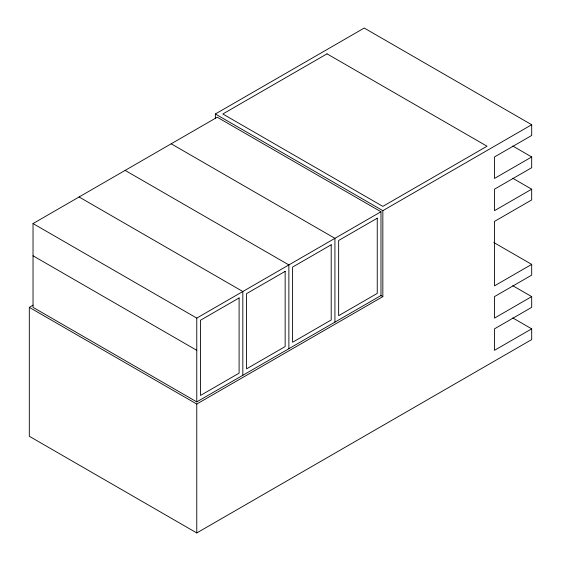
<?xml version="1.0" encoding="UTF-8"?>
<svg xmlns="http://www.w3.org/2000/svg" width="561" height="561" viewBox="0 0 561 561"><rect width="100%" height="100%" fill="white"/><g stroke="black" fill="none" stroke-linecap="round" stroke-linejoin="round"><path stroke-width="0.84" d="M215.375 118.329L215.375 113.988L364.229 28.05L531.688 124.731L531.688 135.474L494.479 156.961L494.479 178.447L531.688 156.961L531.688 167.704L494.479 189.19L494.479 210.677L531.688 189.19L531.688 199.933L494.479 221.413L494.479 285.872L531.688 264.385L531.688 275.128L494.479 296.615L494.479 318.101L531.688 296.615L531.688 307.358L494.479 328.844L494.479 350.33L531.688 328.844L531.688 339.587L196.771 532.95L29.312 436.269L29.312 307.358L33.092 305.17M33.029 223.566L217.24 117.214L380.975 211.749L380.975 295.542L196.771 401.886L33.029 307.358L33.029 223.566L196.771 318.094L380.975 211.749M215.375 113.988L382.84 210.67L531.688 124.731M29.312 307.358L196.771 404.039L382.84 296.615L382.84 210.67M512.747 146.021L531.688 156.961M512.747 178.251L531.688 189.19M493.806 242.513L531.688 264.385M512.747 285.675L531.688 296.615M512.747 317.905L531.688 328.844M171.182 143.798L334.924 238.334L334.924 322.126M380.975 295.542L382.84 296.615M125.131 170.39L288.873 264.925L288.873 348.718M79.08 196.974L242.822 291.51L242.822 375.302M33.029 255.788L196.771 350.323M196.771 318.094L196.771 401.886M196.771 404.039L196.771 532.95M327.014 53.835L222.822 113.988L382.84 206.378L487.032 146.218L327.014 53.835M239.098 297.954L200.494 320.247L200.494 395.442L239.098 373.156L239.098 297.954M285.149 271.37L246.545 293.655L246.545 368.858L285.149 346.565L285.149 271.37M331.2 244.778L292.597 267.071L292.597 342.266L331.2 319.98L331.2 244.778M377.251 218.194L338.648 240.48L338.648 315.682L377.251 293.389L377.251 218.194"/></g></svg>
